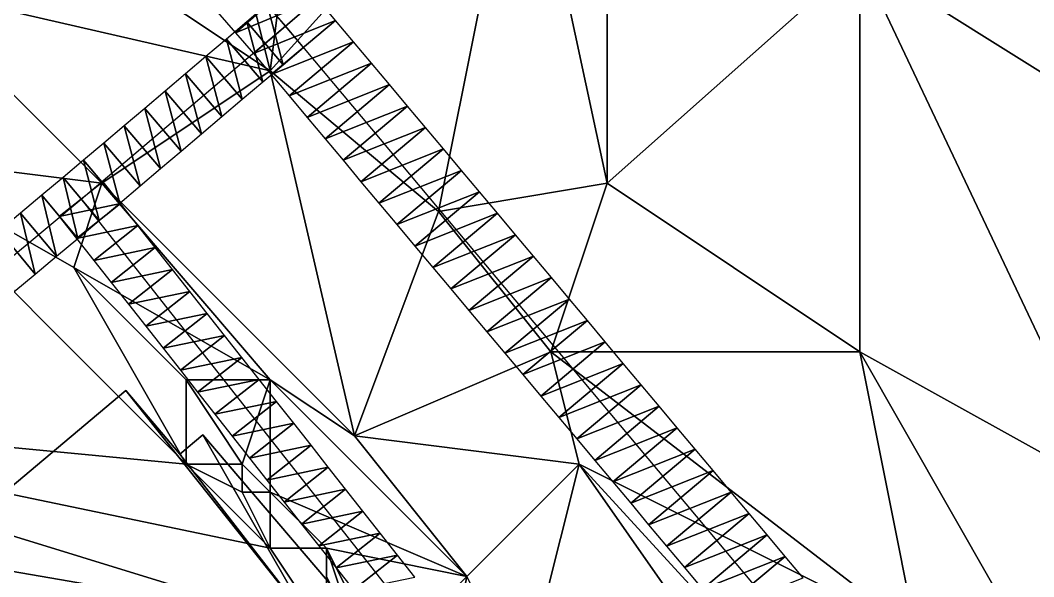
# Model space of a CAD drawing. Header units: metres. Extents: x -1103 to 901, y -902 to 905.
# Drawn here: x -383.8 to -311.6, y 622 to 661.6 of the extents above; entities that cross this region are included whole.
import ezdxf

# ---------------------------------------------------------------- set-up
doc = ezdxf.new("R2010")
doc.units = ezdxf.units.M
for name, color, linetype in [('OSM_BUILDING_FOOTPRINTS', 7, 'CONTINUOUS'), ('OSM_BUILDING_ROOFS', 1, 'CONTINUOUS'), ('OSM_BUILDING_WALLS', 8, 'CONTINUOUS'), ('OSM_ROAD_AXES', 2, 'CONTINUOUS'), ('OSM_ROAD_SURFACE', 9, 'CONTINUOUS'), ('OSM_TERRAIN', 3, 'CONTINUOUS')]:
    doc.layers.add(name, color=color, linetype=linetype)

msp = doc.modelspace()

# ---------------------------------------------------------------- linework, layer by layer
at = {"layer": 'OSM_BUILDING_FOOTPRINTS'}
msp.add_polyline3d([(-390.4, 623.383, 9.83), (-376.295, 635.238, 9.83), (-372.437, 630.704, 9.83), (-370.79, 632.086, 9.83), (-360.952, 620.53, 9.83), (-363.13, 618.694, 9.83), (-362.367, 617.798, 9.83), (-363.992, 616.427, 9.83), (-346.847, 596.3, 9.83), (-347.964, 595.36, 9.83), (-345.897, 592.938, 9.83), (-355.779, 584.632, 9.83), (-357.68, 586.855, 9.83), (-368.214, 578.008, 9.83), (-371.586, 581.967, 9.83), (-373.631, 580.253, 9.83), (-371.166, 577.367, 9.83), (-382.971, 567.436, 9.83), (-385.27, 570.134, 9.83)], dxfattribs=at)
at = {"layer": 'OSM_BUILDING_ROOFS'}
for points in [[(-363.13, 618.694, 91.83), (-376.295, 635.238, 91.83), (-390.4, 623.383, 91.83)], [(-363.13, 618.694, 91.83), (-372.437, 630.704, 91.83), (-376.295, 635.238, 91.83)], [(-363.13, 618.694, 91.83), (-370.79, 632.086, 91.83), (-372.437, 630.704, 91.83)], [(-363.13, 618.694, 91.83), (-360.952, 620.53, 91.83), (-370.79, 632.086, 91.83)], [(-363.13, 618.694, 91.83), (-390.4, 623.383, 91.83), (-388.797, 621.492, 91.83)]]:
    msp.add_3dface(points, dxfattribs=at)
at = {"layer": 'OSM_BUILDING_WALLS'}
for points in [[(-376.295, 635.238, 9.83), (-390.4, 623.383, 9.83), (-390.4, 623.383, 91.83)], [(-376.295, 635.238, 9.83), (-390.4, 623.383, 91.83), (-376.295, 635.238, 91.83)], [(-372.437, 630.704, 9.83), (-376.295, 635.238, 9.83), (-376.295, 635.238, 91.83)], [(-372.437, 630.704, 9.83), (-376.295, 635.238, 91.83), (-372.437, 630.704, 91.83)], [(-370.79, 632.086, 9.83), (-372.437, 630.704, 9.83), (-372.437, 630.704, 91.83)], [(-370.79, 632.086, 9.83), (-372.437, 630.704, 91.83), (-370.79, 632.086, 91.83)], [(-360.952, 620.53, 9.83), (-370.79, 632.086, 9.83), (-370.79, 632.086, 91.83)], [(-360.952, 620.53, 9.83), (-370.79, 632.086, 91.83), (-360.952, 620.53, 91.83)]]:
    msp.add_3dface(points, dxfattribs=at)
at = {"layer": 'OSM_ROAD_AXES'}
for points in [[(-77.255, 318.222, 13.765), (-85.811, 327.988, 13.455), (-182.001, 437.737, 14.897), (-212.233, 474.475, 11.147), (-217.937, 481.641, 10.915), (-283.232, 563.809, 11.554), (-321.368, 609.272, 10.548), (-364.921, 661.205, 12.399), (-420.401, 724.705, 8.35), (-452.535, 763.666, 7.695)], [(-463.189, 579.18, 9.039), (-379.468, 648.874, 12.258), (-364.921, 661.205, 12.399)], [(-379.468, 648.874, 12.258), (-337.529, 595.669, 13.16)]]:
    msp.add_polyline3d(points, dxfattribs=at)
at = {"layer": 'OSM_ROAD_SURFACE'}
for points in [[(-363.952, 664.655, 12.623), (-369.761, 662.184, 12.257), (-368.47, 660.708, 12.265)], [(-362.642, 663.156, 12.582), (-363.952, 664.655, 12.623), (-368.47, 660.708, 12.265)], [(-362.642, 663.156, 12.582), (-368.47, 660.708, 12.265), (-367.2, 659.254, 12.274)], [(-361.341, 661.605, 12.48), (-362.642, 663.156, 12.582), (-367.2, 659.254, 12.274)], [(-365.082, 658.446, 12.301), (-366.214, 662.73, 12.43), (-367.669, 661.497, 12.301)], [(-365.082, 658.446, 12.301), (-363.628, 659.679, 12.371), (-366.214, 662.73, 12.43)], [(-366.537, 657.213, 12.267), (-367.669, 661.497, 12.301), (-369.124, 660.264, 12.239)], [(-366.537, 657.213, 12.267), (-365.082, 658.446, 12.301), (-367.669, 661.497, 12.301)], [(-361.341, 661.605, 12.48), (-367.2, 659.254, 12.274), (-365.939, 657.75, 12.273)], [(-360.06, 660.078, 12.328), (-361.341, 661.605, 12.48), (-365.939, 657.75, 12.273)], [(-367.992, 655.98, 12.257), (-369.124, 660.264, 12.239), (-370.578, 659.031, 12.182)], [(-367.992, 655.98, 12.257), (-366.537, 657.213, 12.267), (-369.124, 660.264, 12.239)], [(-360.06, 660.078, 12.328), (-365.939, 657.75, 12.273), (-364.658, 656.222, 12.144)], [(-358.779, 658.55, 12.176), (-360.06, 660.078, 12.328), (-364.658, 656.222, 12.144)], [(-369.446, 654.747, 12.246), (-370.578, 659.031, 12.182), (-372.033, 657.798, 12.189)], [(-369.446, 654.747, 12.246), (-367.992, 655.98, 12.257), (-370.578, 659.031, 12.182)], [(-358.779, 658.55, 12.176), (-364.658, 656.222, 12.144), (-363.377, 654.695, 12.016)], [(-357.498, 657.023, 12.023), (-358.779, 658.55, 12.176), (-363.377, 654.695, 12.016)], [(-370.901, 653.514, 12.236), (-372.033, 657.798, 12.189), (-373.488, 656.565, 12.195)], [(-370.901, 653.514, 12.236), (-369.446, 654.747, 12.246), (-372.033, 657.798, 12.189)], [(-372.356, 652.281, 12.226), (-373.488, 656.565, 12.195), (-374.942, 655.332, 12.202)], [(-372.356, 652.281, 12.226), (-370.901, 653.514, 12.236), (-373.488, 656.565, 12.195)], [(-357.498, 657.023, 12.023), (-363.377, 654.695, 12.016), (-362.096, 653.167, 11.887)], [(-356.218, 655.495, 11.871), (-357.498, 657.023, 12.023), (-362.096, 653.167, 11.887)], [(-373.81, 651.048, 12.215), (-374.942, 655.332, 12.202), (-376.397, 654.099, 12.208)], [(-373.81, 651.048, 12.215), (-372.356, 652.281, 12.226), (-374.942, 655.332, 12.202)], [(-356.218, 655.495, 11.871), (-362.096, 653.167, 11.887), (-360.815, 651.64, 11.759)], [(-354.937, 653.968, 11.719), (-356.218, 655.495, 11.871), (-360.815, 651.64, 11.759)], [(-375.265, 649.814, 12.205), (-376.397, 654.099, 12.208), (-377.852, 652.866, 12.215)], [(-375.265, 649.814, 12.205), (-373.81, 651.048, 12.215), (-376.397, 654.099, 12.208)], [(-354.937, 653.968, 11.719), (-360.815, 651.64, 11.759), (-359.534, 650.112, 11.63)], [(-353.656, 652.441, 11.567), (-354.937, 653.968, 11.719), (-359.534, 650.112, 11.63)], [(-376.72, 648.581, 12.227), (-377.852, 652.866, 12.215), (-379.306, 651.633, 12.221)], [(-376.72, 648.581, 12.227), (-375.265, 649.814, 12.205), (-377.852, 652.866, 12.215)], [(-353.656, 652.441, 11.567), (-359.534, 650.112, 11.63), (-358.253, 648.585, 11.502)], [(-352.375, 650.913, 11.398), (-353.656, 652.441, 11.567), (-358.253, 648.585, 11.502)], [(-378.181, 647.342, 12.327), (-379.306, 651.633, 12.221), (-380.754, 650.405, 12.249)], [(-378.181, 647.342, 12.327), (-376.72, 648.581, 12.227), (-379.306, 651.633, 12.221)], [(-352.375, 650.913, 11.398), (-358.253, 648.585, 11.502), (-356.972, 647.058, 11.373)], [(-351.094, 649.386, 11.22), (-352.375, 650.913, 11.398), (-356.972, 647.058, 11.373)], [(-379.71, 646.07, 12.395), (-380.754, 650.405, 12.249), (-382.27, 649.144, 12.278)], [(-381.038, 647.636, 12.336), (-376.664, 648.547, 12.219), (-377.897, 650.112, 12.282)], [(-379.71, 646.07, 12.395), (-378.181, 647.342, 12.327), (-380.754, 650.405, 12.249)], [(-381.233, 644.802, 12.424), (-382.27, 649.144, 12.278), (-383.792, 647.877, 12.307)], [(-381.233, 644.802, 12.424), (-379.71, 646.07, 12.395), (-382.27, 649.144, 12.278)], [(-351.094, 649.386, 11.22), (-356.972, 647.058, 11.373), (-355.691, 645.53, 11.245)], [(-349.813, 647.858, 11.069), (-351.094, 649.386, 11.22), (-355.691, 645.53, 11.245)], [(-381.038, 647.636, 12.336), (-379.805, 646.071, 12.395), (-376.664, 648.547, 12.219)], [(-379.805, 646.071, 12.395), (-375.43, 646.982, 12.198), (-376.664, 648.547, 12.219)], [(-382.755, 643.535, 12.434), (-383.792, 647.877, 12.307), (-385.314, 646.61, 12.332)], [(-382.755, 643.535, 12.434), (-381.233, 644.802, 12.424), (-383.792, 647.877, 12.307)], [(-349.813, 647.858, 11.069), (-355.691, 645.53, 11.245), (-354.41, 644.003, 11.118)], [(-348.532, 646.331, 10.946), (-349.813, 647.858, 11.069), (-354.41, 644.003, 11.118)], [(-379.805, 646.071, 12.395), (-378.571, 644.506, 12.383), (-375.43, 646.982, 12.198)], [(-378.571, 644.506, 12.383), (-374.197, 645.418, 12.159), (-375.43, 646.982, 12.198)], [(-384.277, 642.268, 12.444), (-382.755, 643.535, 12.434), (-385.314, 646.61, 12.332)], [(-348.532, 646.331, 10.946), (-354.41, 644.003, 11.118), (-353.129, 642.475, 10.993)], [(-347.251, 644.803, 10.822), (-348.532, 646.331, 10.946), (-353.129, 642.475, 10.993)], [(-378.571, 644.506, 12.383), (-377.338, 642.941, 12.344), (-374.197, 645.418, 12.159)], [(-377.338, 642.941, 12.344), (-372.963, 643.853, 12.119), (-374.197, 645.418, 12.159)], [(-347.251, 644.803, 10.822), (-353.129, 642.475, 10.993), (-351.848, 640.948, 10.869)], [(-345.97, 643.276, 10.699), (-347.251, 644.803, 10.822), (-351.848, 640.948, 10.869)], [(-377.338, 642.941, 12.344), (-376.104, 641.376, 12.296), (-372.963, 643.853, 12.119)], [(-376.104, 641.376, 12.296), (-371.73, 642.288, 12.08), (-372.963, 643.853, 12.119)], [(-345.97, 643.276, 10.699), (-351.848, 640.948, 10.869), (-350.567, 639.42, 10.744)], [(-344.689, 641.748, 10.578), (-345.97, 643.276, 10.699), (-350.567, 639.42, 10.744)], [(-376.104, 641.376, 12.296), (-374.871, 639.812, 12.238), (-371.73, 642.288, 12.08)], [(-374.871, 639.812, 12.238), (-370.496, 640.723, 12.04), (-371.73, 642.288, 12.08)], [(-344.689, 641.748, 10.578), (-350.567, 639.42, 10.744), (-349.286, 637.893, 10.619)], [(-343.408, 640.221, 10.497), (-344.689, 641.748, 10.578), (-349.286, 637.893, 10.619)], [(-374.871, 639.812, 12.238), (-373.638, 638.247, 12.18), (-370.496, 640.723, 12.04)], [(-373.638, 638.247, 12.18), (-369.263, 639.158, 12.001), (-370.496, 640.723, 12.04)], [(-343.408, 640.221, 10.497), (-349.286, 637.893, 10.619), (-348.005, 636.366, 10.517)], [(-342.127, 638.694, 10.417), (-343.408, 640.221, 10.497), (-348.005, 636.366, 10.517)], [(-373.638, 638.247, 12.18), (-372.404, 636.682, 12.122), (-369.263, 639.158, 12.001)], [(-372.404, 636.682, 12.122), (-368.029, 637.593, 11.961), (-369.263, 639.158, 12.001)], [(-342.127, 638.694, 10.417), (-348.005, 636.366, 10.517), (-346.724, 634.838, 10.454)], [(-340.846, 637.166, 10.371), (-342.127, 638.694, 10.417), (-346.724, 634.838, 10.454)], [(-372.404, 636.682, 12.122), (-371.171, 635.117, 12.076), (-368.029, 637.593, 11.961)], [(-371.171, 635.117, 12.076), (-366.796, 636.028, 11.913), (-368.029, 637.593, 11.961)], [(-340.846, 637.166, 10.371), (-346.724, 634.838, 10.454), (-345.443, 633.311, 10.391)], [(-339.565, 635.639, 10.354), (-340.846, 637.166, 10.371), (-345.443, 633.311, 10.391)], [(-371.171, 635.117, 12.076), (-369.937, 633.552, 12.039), (-366.796, 636.028, 11.913)], [(-369.937, 633.552, 12.039), (-365.562, 634.464, 11.841), (-366.796, 636.028, 11.913)], [(-339.565, 635.639, 10.354), (-345.443, 633.311, 10.391), (-344.162, 631.783, 10.341)], [(-338.284, 634.111, 10.336), (-339.565, 635.639, 10.354), (-344.162, 631.783, 10.341)], [(-369.937, 633.552, 12.039), (-368.704, 631.987, 12.002), (-365.562, 634.464, 11.841)], [(-368.704, 631.987, 12.002), (-364.329, 632.899, 11.751), (-365.562, 634.464, 11.841)], [(-338.284, 634.111, 10.336), (-344.162, 631.783, 10.341), (-342.881, 630.256, 10.32)], [(-337.003, 632.584, 10.319), (-338.284, 634.111, 10.336), (-342.881, 630.256, 10.32)], [(-368.704, 631.987, 12.002), (-367.47, 630.423, 11.946), (-364.329, 632.899, 11.751)], [(-367.47, 630.423, 11.946), (-363.095, 631.334, 11.661), (-364.329, 632.899, 11.751)], [(-337.003, 632.584, 10.319), (-342.881, 630.256, 10.32), (-341.601, 628.728, 10.304)], [(-335.722, 631.056, 10.302), (-337.003, 632.584, 10.319), (-341.601, 628.728, 10.304)], [(-367.47, 630.423, 11.946), (-366.237, 628.858, 11.822), (-363.095, 631.334, 11.661)], [(-366.237, 628.858, 11.822), (-361.862, 629.769, 11.572), (-363.095, 631.334, 11.661)], [(-335.722, 631.056, 10.302), (-341.601, 628.728, 10.304), (-340.32, 627.201, 10.336)], [(-334.441, 629.529, 10.285), (-335.722, 631.056, 10.302), (-340.32, 627.201, 10.336)], [(-366.237, 628.858, 11.822), (-365.003, 627.293, 11.726), (-361.862, 629.769, 11.572)], [(-365.003, 627.293, 11.726), (-360.628, 628.204, 11.482), (-361.862, 629.769, 11.572)], [(-334.441, 629.529, 10.285), (-340.32, 627.201, 10.336), (-339.039, 625.674, 10.368)], [(-333.16, 628.002, 10.267), (-334.441, 629.529, 10.285), (-339.039, 625.674, 10.368)], [(-365.003, 627.293, 11.726), (-363.77, 625.728, 11.65), (-360.628, 628.204, 11.482)], [(-363.77, 625.728, 11.65), (-359.395, 626.639, 11.392), (-360.628, 628.204, 11.482)], [(-333.16, 628.002, 10.267), (-339.039, 625.674, 10.368), (-337.758, 624.146, 10.401)], [(-331.879, 626.474, 10.246), (-333.16, 628.002, 10.267), (-337.758, 624.146, 10.401)], [(-363.77, 625.728, 11.65), (-362.536, 624.163, 11.65), (-359.395, 626.639, 11.392)], [(-362.536, 624.163, 11.65), (-358.161, 625.075, 11.302), (-359.395, 626.639, 11.392)], [(-331.879, 626.474, 10.246), (-337.758, 624.146, 10.401), (-336.477, 622.619, 10.433)], [(-330.598, 624.947, 10.225), (-331.879, 626.474, 10.246), (-336.477, 622.619, 10.433)], [(-362.536, 624.163, 11.65), (-361.303, 622.598, 11.464), (-358.161, 625.075, 11.302)], [(-361.303, 622.598, 11.464), (-356.928, 623.51, 11.215), (-358.161, 625.075, 11.302)], [(-330.598, 624.947, 10.225), (-336.477, 622.619, 10.433), (-335.196, 621.091, 10.465)], [(-329.317, 623.419, 10.204), (-330.598, 624.947, 10.225), (-335.196, 621.091, 10.465)], [(-361.303, 622.598, 11.464), (-360.069, 621.034, 11.373), (-356.928, 623.51, 11.215)], [(-360.069, 621.034, 11.373), (-355.694, 621.945, 11.126), (-356.928, 623.51, 11.215)], [(-329.317, 623.419, 10.204), (-335.196, 621.091, 10.465), (-333.915, 619.564, 10.498)], [(-328.036, 621.892, 10.191), (-329.317, 623.419, 10.204), (-333.915, 619.564, 10.498)]]:
    msp.add_3dface(points, dxfattribs=at)
at = {"layer": 'OSM_TERRAIN'}
for points in [[(-370, 674, 12.413), (-366, 658, 12.234), (-362, 690, 13.75)], [(-366, 658, 12.234), (-348, 678, 13.486), (-362, 690, 13.75)], [(-308, 656, 11.785), (-304, 684, 12.058), (-324, 666, 11.718)], [(-354, 648, 11.161), (-348, 678, 13.486), (-366, 658, 12.234)], [(-354, 648, 11.161), (-342, 650, 10.881), (-348, 678, 13.486)], [(-348, 678, 13.486), (-342, 650, 10.881), (-342, 670, 12.887)], [(-366, 658, 12.234), (-370, 674, 12.413), (-378, 666, 12.05)], [(-342, 650, 10.881), (-324, 666, 11.718), (-342, 670, 12.887)], [(-366, 658, 12.234), (-378, 666, 12.05), (-392, 664, 11.653)], [(-324, 638, 10.181), (-324, 666, 11.718), (-342, 650, 10.881)], [(-306, 628, 10.579), (-324, 666, 11.718), (-324, 638, 10.181)], [(-306, 628, 10.579), (-308, 656, 11.785), (-324, 666, 11.718)], [(-394, 652, 12.048), (-378, 650, 12.233), (-392, 664, 11.653)], [(-378, 650, 12.233), (-366, 658, 12.234), (-392, 664, 11.653)], [(-360, 632, 11.06), (-366, 658, 12.234), (-378, 650, 12.233)], [(-360, 632, 11.06), (-354, 648, 11.161), (-366, 658, 12.234)], [(-414, 634, 12.925), (-372, 630, 12.829), (-394, 652, 12.048)], [(-372, 630, 12.829), (-380, 644, 12.409), (-394, 652, 12.048)], [(-380, 644, 12.409), (-378, 650, 12.233), (-394, 652, 12.048)], [(-380, 644, 12.409), (-366, 636, 11.834), (-378, 650, 12.233)], [(-366, 636, 11.834), (-360, 632, 11.06), (-378, 650, 12.233)], [(-354, 648, 11.161), (-346, 638, 10.368), (-342, 650, 10.881)], [(-346, 638, 10.368), (-324, 638, 10.181), (-342, 650, 10.881)], [(-360, 632, 11.06), (-346, 638, 10.368), (-354, 648, 11.161)], [(-372, 630, 12.829), (-372, 636, 12.052), (-380, 644, 12.409)], [(-372, 636, 12.052), (-366, 636, 11.834), (-380, 644, 12.409)], [(-360, 632, 11.06), (-344, 630, 10.271), (-346, 638, 10.368)], [(-344, 630, 10.271), (-320, 618, 10.066), (-346, 638, 10.368)], [(-320, 618, 10.066), (-324, 638, 10.181), (-346, 638, 10.368)], [(-320, 618, 10.066), (-308, 610, 10.147), (-324, 638, 10.181)], [(-308, 610, 10.147), (-306, 628, 10.579), (-324, 638, 10.181)], [(-372, 630, 12.829), (-368, 630, 11.936), (-372, 636, 12.052)], [(-368, 630, 11.936), (-366, 636, 11.834), (-372, 636, 12.052)], [(-366, 628, 11.742), (-366, 636, 11.834), (-368, 630, 11.936)], [(-366, 628, 11.742), (-352, 622, 10.859), (-366, 636, 11.834)], [(-366, 636, 11.834), (-352, 622, 10.859), (-360, 632, 11.06)], [(-420, 606, 12.818), (-346, 598, 12.849), (-414, 634, 12.925)], [(-346, 598, 12.849), (-362, 618, 12.65), (-414, 634, 12.925)], [(-362, 618, 12.65), (-366, 624, 12.753), (-414, 634, 12.925)], [(-414, 634, 12.925), (-366, 624, 12.753), (-372, 630, 12.829)], [(-352, 622, 10.859), (-344, 630, 10.271), (-360, 632, 11.06)], [(-366, 624, 12.753), (-368, 628, 12.416), (-372, 630, 12.829)], [(-368, 628, 12.416), (-368, 630, 11.936), (-372, 630, 12.829)], [(-368, 628, 12.416), (-366, 628, 11.742), (-368, 630, 11.936)], [(-348, 614, 11.334), (-344, 630, 10.271), (-352, 622, 10.859)], [(-348, 614, 11.334), (-330, 610, 11.006), (-344, 630, 10.271)], [(-330, 610, 11.006), (-322, 606, 10.717), (-344, 630, 10.271)], [(-344, 630, 10.271), (-322, 606, 10.717), (-320, 618, 10.066)], [(-366, 624, 12.753), (-366, 628, 11.742), (-368, 628, 12.416)], [(-366, 624, 12.753), (-362, 624, 11.47), (-366, 628, 11.742)], [(-366, 628, 11.742), (-362, 624, 11.47), (-352, 622, 10.859)], [(-366, 624, 12.753), (-362, 618, 12.65), (-362, 624, 11.47)], [(-358, 616, 11.145), (-362, 624, 11.47), (-360, 618, 11.566)], [(-358, 616, 11.145), (-352, 622, 10.859), (-362, 624, 11.47)], [(-360, 618, 11.566), (-362, 624, 11.47), (-362, 622, 11.801)], [(-362, 618, 12.65), (-362, 622, 11.801), (-362, 624, 11.47)], [(-362, 618, 12.65), (-360, 618, 11.566), (-362, 622, 11.801)], [(-358, 616, 11.145), (-354, 612, 11.315), (-352, 622, 10.859)], [(-354, 612, 11.315), (-348, 614, 11.334), (-352, 622, 10.859)]]:
    msp.add_3dface(points, dxfattribs=at)

doc.saveas('drawing.dxf')
